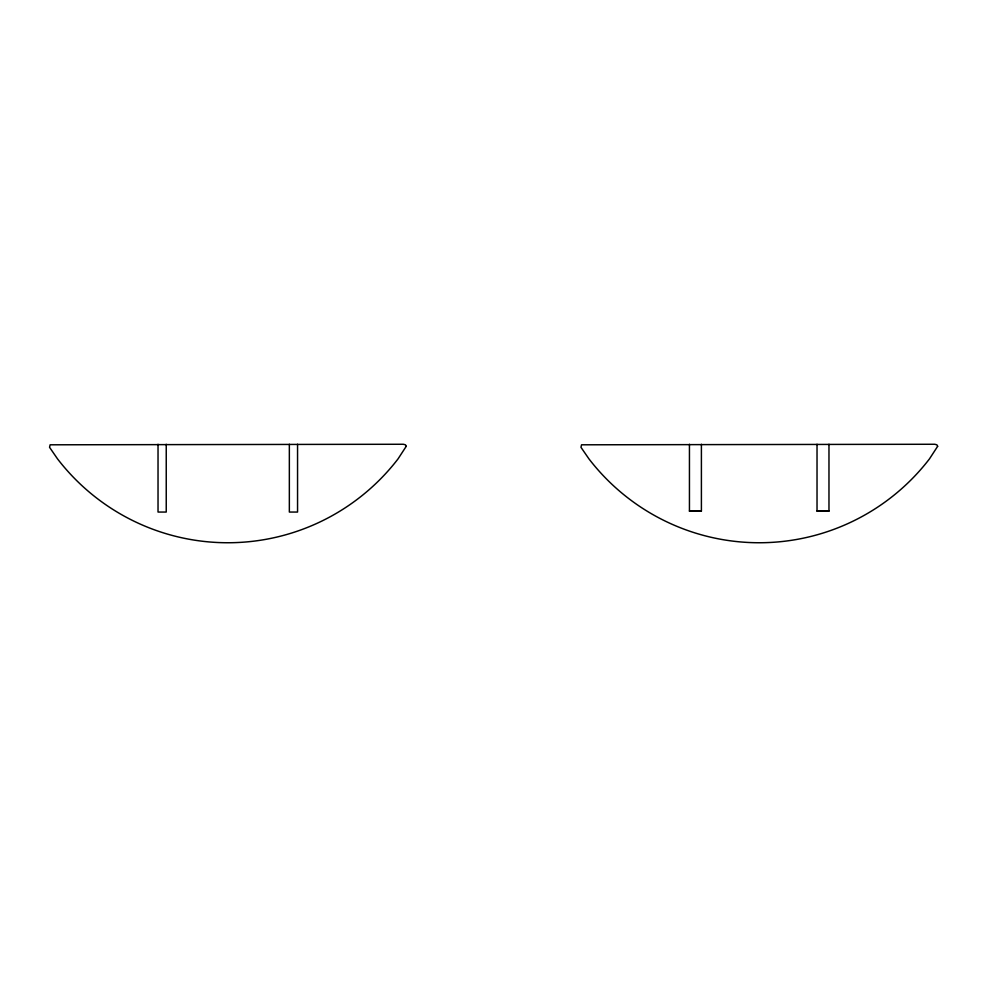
<?xml version="1.0" encoding="UTF-8"?>
<svg xmlns="http://www.w3.org/2000/svg" width="987" height="987" viewBox="0 0 987 987"><rect width="100%" height="100%" fill="white"/><g stroke="black" fill="none" stroke-linecap="round" stroke-linejoin="round"><path stroke-width="1.48" d="M689.444 511.007L701.399 511.007M817.026 511.007L828.969 511.007M828.969 444.261L828.969 511.192L817.026 511.192L817.026 444.261M701.399 444.261L701.399 511.192L689.444 511.192L689.444 444.261M297.556 444.261L297.556 512.056L289.351 512.056L289.351 444.261M166.235 444.261L166.235 512.056L158.031 512.056L158.031 444.261M406.237 446.309L398.057 458.869A214.759 214.759 0 0 1 57.517 458.869L49.547 447.296L50.127 444.804L403.325 444.261L405.447 444.804L406.237 446.309M937.65 446.309L929.483 458.869A214.759 214.759 0 0 1 588.943 458.869L580.961 447.296L581.553 444.804L934.751 444.261L936.873 444.804L937.65 446.309"/></g></svg>
